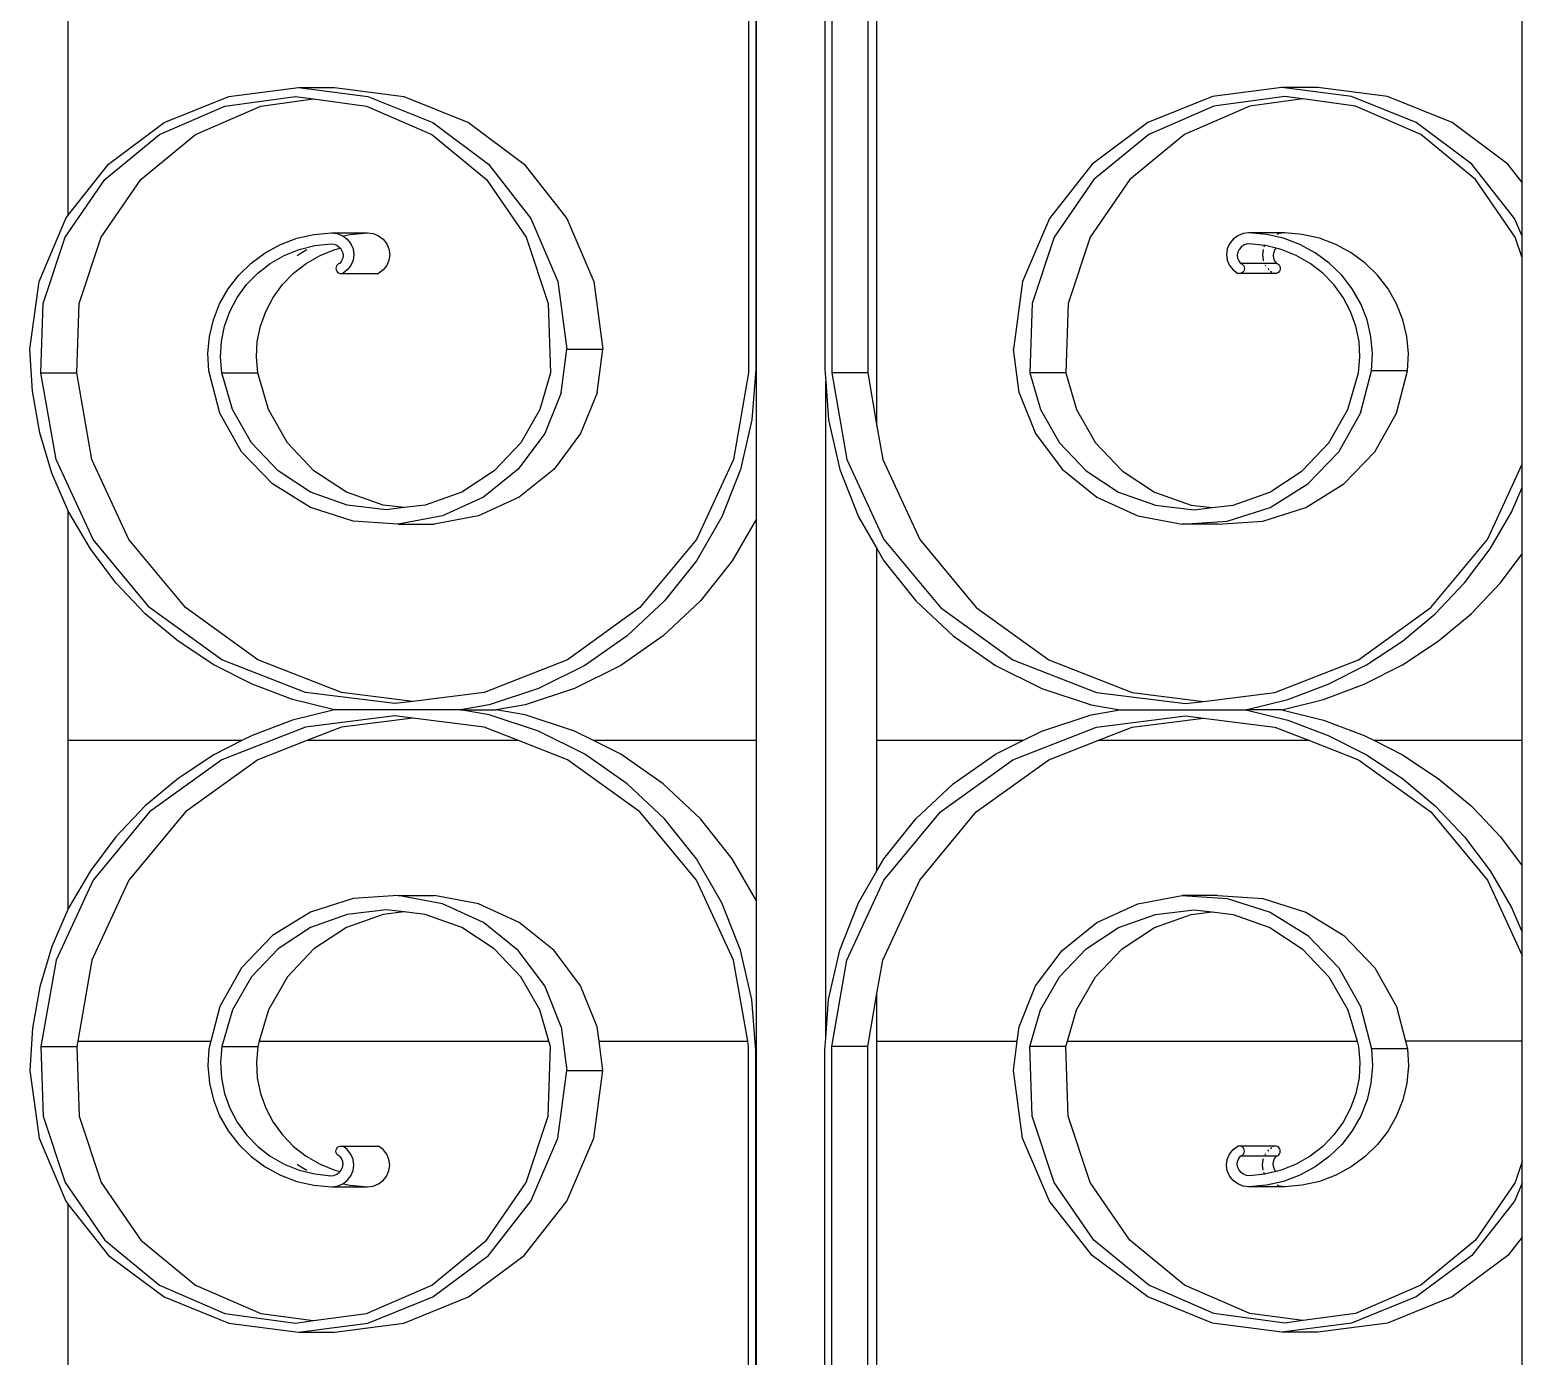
# Model space of a CAD drawing. Header units: millimetres. Extents: x 173236 to 801264, y -94969 to 615039.
# Drawn here: x 445215.9 to 445424.2, y -2648.1 to -2463.1 of the extents above; entities that cross this region are included whole.
import ezdxf

# ---------------------------------------------------------------- set-up
doc = ezdxf.new("R2010")
doc.units = ezdxf.units.MM
doc.header["$MEASUREMENT"] = 0
doc.layers.add('VOX-A-STAIRS-STEPS', color=140, linetype='Continuous')
doc.layers.add('VOX-A-WALL-PATT', color=233, linetype='Continuous')

# ---------------------------------------------------------------- blocks, each defined once
blk = doc.blocks.new('SSS')
at = {"layer": 'VOX-A-WALL-PATT'}
for p, q in [((383618.21, -2851.73), (383618.21, -2934.09)), ((383618.34, -2934.09), (383618.34, -2851.73)), ((383627.85, -2851.73), (383627.85, -2934.09)), ((383628.83, -2851.73), (383628.83, -2934.58)), ((383633.84, -2851.73), (383633.84, -2934.58)), ((383522.3, -2912.58), (383522.3, -2878.66)), ((383617.23, -2878.66), (383617.23, -2934.58)), ((383635.13, -2941.98), (383635.13, -2878.66)), ((383725.17, -2908.02), (383725.17, -2878.66)), ((383535.67, -2899.66), (383544.71, -2896.02)), ((383544.15, -2897.37), (383554.02, -2896.02)), ((383544.71, -2896.02), (383554.41, -2894.77)), ((383549.16, -2897.37), (383556.53, -2896.36)), ((383554.02, -2896.02), (383556.53, -2896.36)), ((383554.41, -2894.77), (383559.42, -2894.77)), ((383554.41, -2894.77), (383564.11, -2896.02)), ((383556.53, -2896.36), (383563.9, -2897.37)), ((383559.42, -2894.77), (383569.11, -2896.02)), ((383564.11, -2896.02), (383573.15, -2899.66)), ((383569.11, -2896.02), (383578.15, -2899.66)), ((383681.95, -2896.02), (383672.91, -2899.66)), ((383691.65, -2894.77), (383681.95, -2896.02)), ((383692.03, -2896.02), (383682.16, -2897.37)), ((383694.54, -2896.36), (383687.17, -2897.37)), ((383701.35, -2896.02), (383691.65, -2894.77)), ((383696.66, -2894.77), (383691.65, -2894.77)), ((383694.54, -2896.36), (383692.03, -2896.02)), ((383701.91, -2897.37), (383694.54, -2896.36)), ((383706.36, -2896.02), (383696.66, -2894.77)), ((383710.39, -2899.66), (383701.35, -2896.02)), ((383715.39, -2899.66), (383706.36, -2896.02)), ((383535.04, -2901.33), (383544.15, -2897.37)), ((383540.05, -2901.33), (383549.16, -2897.37)), ((383563.9, -2897.37), (383573.01, -2901.33)), ((383682.16, -2897.37), (383673.05, -2901.33)), ((383687.17, -2897.37), (383678.06, -2901.33)), ((383711.01, -2901.33), (383701.91, -2897.37)), ((383527.91, -2905.46), (383535.67, -2899.66)), ((383573.15, -2899.66), (383580.91, -2905.46)), ((383578.15, -2899.66), (383585.91, -2905.46)), ((383672.91, -2899.66), (383665.15, -2905.46)), ((383718.15, -2905.46), (383710.39, -2899.66)), ((383723.16, -2905.46), (383715.39, -2899.66)), ((383527.41, -2907.58), (383535.04, -2901.33)), ((383532.42, -2907.58), (383540.05, -2901.33)), ((383573.01, -2901.33), (383580.64, -2907.58)), ((383673.05, -2901.33), (383665.42, -2907.58)), ((383678.06, -2901.33), (383670.43, -2907.58)), ((383718.64, -2907.58), (383711.01, -2901.33)), ((383522.3, -2912.58), (383527.91, -2905.46)), ((383580.91, -2905.46), (383586.86, -2913.02)), ((383585.91, -2905.46), (383591.87, -2913.02)), ((383665.15, -2905.46), (383659.19, -2913.02)), ((383724.1, -2913.02), (383718.15, -2905.46)), ((383725.17, -2908.02), (383723.16, -2905.46)), ((383521.85, -2915.64), (383527.41, -2907.58)), ((383526.86, -2915.64), (383532.42, -2907.58)), ((383580.64, -2907.58), (383586.2, -2915.64)), ((383665.42, -2907.58), (383659.86, -2915.64)), ((383670.43, -2907.58), (383664.87, -2915.64)), ((383724.21, -2915.64), (383718.64, -2907.58)), ((383725.17, -2915.52), (383725.17, -2908.02)), ((383518.21, -2921.82), (383521.95, -2913.02)), ((383521.95, -2913.02), (383522.3, -2912.58)), ((383586.86, -2913.02), (383590.61, -2921.82)), ((383591.87, -2913.02), (383595.61, -2921.82)), ((383659.19, -2913.02), (383655.45, -2921.82)), ((383725.17, -2915.52), (383724.1, -2913.02)), ((383554.19, -2915.79), (383556.58, -2915.25)), ((383556.58, -2915.25), (383559.03, -2915.03)), ((383559.03, -2915.03), (383564.03, -2915.03)), ((383559.03, -2915.03), (383559.83, -2915.14)), ((383559.83, -2915.14), (383560.59, -2915.44)), ((383560.73, -2915.44), (383561.59, -2915.25)), ((383561.59, -2915.25), (383564.03, -2915.03)), ((383564.03, -2915.03), (383564.84, -2915.14)), ((383564.84, -2915.14), (383565.59, -2915.44)), ((383686.22, -2915.14), (383685.47, -2915.44)), ((383687.03, -2915.03), (383686.22, -2915.14)), ((383692.04, -2915.03), (383687.03, -2915.03)), ((383689.47, -2915.25), (383687.03, -2915.03)), ((383691.86, -2915.79), (383689.47, -2915.25)), ((383691.23, -2915.14), (383690.96, -2915.25)), ((383692.04, -2915.03), (383691.23, -2915.14)), ((383694.48, -2915.25), (383692.04, -2915.03)), ((383696.87, -2915.79), (383694.48, -2915.25)), ((383518.79, -2924.88), (383521.85, -2915.64)), ((383523.8, -2924.88), (383526.86, -2915.64)), ((383549.76, -2917.81), (383551.9, -2916.65)), ((383551.9, -2916.65), (383554.19, -2915.79)), ((383552.42, -2918.19), (383554.51, -2917.36)), ((383554.51, -2917.36), (383556.69, -2916.82)), ((383554.77, -2917.81), (383555.6, -2917.36)), ((383556.69, -2916.82), (383558.93, -2916.58)), ((383557.43, -2918.19), (383559.51, -2917.36)), ((383558.93, -2916.58), (383559.36, -2916.62)), ((383559.36, -2916.62), (383559.76, -2916.77)), ((383559.51, -2917.36), (383560.25, -2917.18)), ((383559.76, -2916.77), (383560.11, -2917.02)), ((383560.11, -2917.02), (383560.25, -2917.18)), ((383560.25, -2917.18), (383560.39, -2917.35)), ((383560.39, -2917.35), (383560.57, -2917.73)), ((383560.59, -2915.44), (383561.23, -2915.92)), ((383561.23, -2915.92), (383561.73, -2916.55)), ((383561.73, -2916.55), (383562.04, -2917.28)), ((383562.04, -2917.28), (383562.14, -2918.07)), ((383565.59, -2915.44), (383566.24, -2915.92)), ((383566.24, -2915.92), (383566.73, -2916.55)), ((383566.73, -2916.55), (383567.04, -2917.28)), ((383567.04, -2917.28), (383567.15, -2918.07)), ((383586.2, -2915.64), (383589.26, -2924.88)), ((383659.86, -2915.64), (383656.8, -2924.88)), ((383664.87, -2915.64), (383661.81, -2924.88)), ((383684.02, -2917.28), (383683.91, -2918.07)), ((383684.33, -2916.55), (383684.02, -2917.28)), ((383684.83, -2915.92), (383684.33, -2916.55)), ((383685.47, -2915.44), (383684.83, -2915.92)), ((383685.67, -2917.35), (383685.49, -2917.73)), ((383685.94, -2917.02), (383685.67, -2917.35)), ((383686.29, -2916.77), (383685.94, -2917.02)), ((383686.7, -2916.62), (383686.29, -2916.77)), ((383687.13, -2916.58), (383686.7, -2916.62)), ((383689.23, -2916.8), (383687.13, -2916.58)), ((383689.02, -2917.35), (383688.92, -2918.07)), ((383689.23, -2916.8), (383689.14, -2917.02)), ((383689.37, -2916.82), (383689.23, -2916.8)), ((383690.82, -2917.18), (383689.37, -2916.82)), ((383690.67, -2917.35), (383690.5, -2917.73)), ((383690.82, -2917.18), (383690.67, -2917.35)), ((383691.55, -2917.36), (383690.82, -2917.18)), ((383693.63, -2918.19), (383691.55, -2917.36)), ((383694.15, -2916.65), (383691.86, -2915.79)), ((383696.3, -2917.81), (383694.15, -2916.65)), ((383699.16, -2916.65), (383696.87, -2915.79)), ((383701.3, -2917.81), (383699.16, -2916.65)), ((383725.17, -2918.54), (383724.21, -2915.64)), ((383725.17, -2918.54), (383725.17, -2915.52)), ((383546.07, -2920.94), (383547.8, -2919.25)), ((383547.8, -2919.25), (383549.76, -2917.81)), ((383548.72, -2920.67), (383550.48, -2919.3)), ((383550.48, -2919.3), (383552.42, -2918.19)), ((383553.73, -2920.67), (383555.49, -2919.3)), ((383554.25, -2918.19), (383554.77, -2917.81)), ((383555.49, -2919.3), (383557.43, -2918.19)), ((383560.01, -2919.38), (383559.86, -2919.5)), ((383560.19, -2919.31), (383560.01, -2919.38)), ((383560.44, -2918.96), (383560.19, -2919.31)), ((383560.59, -2918.57), (383560.44, -2918.96)), ((383560.57, -2917.73), (383560.64, -2918.15)), ((383560.64, -2918.15), (383560.59, -2918.57)), ((383562.04, -2918.85), (383561.73, -2919.59)), ((383562.14, -2918.07), (383562.04, -2918.85)), ((383567.04, -2918.85), (383566.73, -2919.59)), ((383567.15, -2918.07), (383567.04, -2918.85)), ((383683.91, -2918.07), (383684.02, -2918.85)), ((383684.02, -2918.85), (383684.33, -2919.59)), ((383685.49, -2917.73), (383685.42, -2918.15)), ((383685.42, -2918.15), (383685.46, -2918.57)), ((383685.46, -2918.57), (383685.62, -2918.96)), ((383685.62, -2918.96), (383685.87, -2919.31)), ((383685.87, -2919.31), (383686.05, -2919.38)), ((383689.22, -2919.31), (383685.87, -2919.31)), ((383686.05, -2919.38), (383686.2, -2919.5)), ((383688.92, -2918.07), (383689.03, -2918.85)), ((383689.03, -2918.85), (383689.07, -2918.96)), ((383689.22, -2919.31), (383689.25, -2919.38)), ((383690.88, -2919.31), (383689.22, -2919.31)), ((383690.5, -2917.73), (383690.43, -2918.15)), ((383690.43, -2918.15), (383690.47, -2918.57)), ((383690.47, -2918.57), (383690.62, -2918.96)), ((383690.62, -2918.96), (383690.88, -2919.31)), ((383690.88, -2919.31), (383691.06, -2919.38)), ((383691.06, -2919.38), (383691.21, -2919.5)), ((383695.58, -2919.3), (383693.63, -2918.19)), ((383697.34, -2920.67), (383695.58, -2919.3)), ((383698.25, -2919.25), (383696.3, -2917.81)), ((383699.99, -2920.94), (383698.25, -2919.25)), ((383703.26, -2919.25), (383701.3, -2917.81)), ((383704.99, -2920.94), (383703.26, -2919.25)), ((383725.17, -2947.3), (383725.17, -2918.54)), ((383544.6, -2922.85), (383546.07, -2920.94)), ((383547.17, -2922.26), (383548.72, -2920.67)), ((383552.18, -2922.26), (383553.73, -2920.67)), ((383559.67, -2919.82), (383559.64, -2920.01)), ((383559.64, -2920.01), (383559.67, -2920.2)), ((383559.74, -2919.65), (383559.67, -2919.82)), ((383559.67, -2920.2), (383559.75, -2920.37)), ((383559.86, -2919.5), (383559.74, -2919.65)), ((383559.75, -2920.37), (383559.87, -2920.52)), ((383559.87, -2920.52), (383560.02, -2920.63)), ((383560.02, -2920.63), (383560.2, -2920.7)), ((383560.2, -2920.7), (383560.39, -2920.72)), ((383560.39, -2920.72), (383560.59, -2920.7)), ((383561.23, -2920.21), (383560.59, -2920.7)), ((383560.59, -2920.7), (383565.21, -2920.7)), ((383561.73, -2919.59), (383561.23, -2920.21)), ((383565.21, -2920.7), (383565.4, -2920.72)), ((383565.4, -2920.72), (383565.59, -2920.7)), ((383566.24, -2920.21), (383565.59, -2920.7)), ((383566.73, -2919.59), (383566.24, -2920.21)), ((383684.33, -2919.59), (383684.83, -2920.21)), ((383684.83, -2920.21), (383685.47, -2920.7)), ((383685.66, -2920.72), (383685.47, -2920.7)), ((383685.87, -2920.7), (383685.66, -2920.72)), ((383686.04, -2920.63), (383685.87, -2920.7)), ((383690.48, -2920.7), (383685.87, -2920.7)), ((383686.19, -2920.52), (383686.04, -2920.63)), ((383686.31, -2920.37), (383686.19, -2920.52)), ((383686.2, -2919.5), (383686.32, -2919.65)), ((383686.39, -2920.2), (383686.31, -2920.37)), ((383686.32, -2919.65), (383686.39, -2919.82)), ((383686.39, -2919.82), (383686.41, -2920.01)), ((383686.41, -2920.01), (383686.39, -2920.2)), ((383689.3, -2919.5), (383689.34, -2919.59)), ((383689.34, -2919.59), (383689.39, -2919.65)), ((383689.67, -2920.01), (383689.82, -2920.2)), ((383690.04, -2920.37), (383690.24, -2920.52)), ((383690.39, -2920.63), (383690.48, -2920.7)), ((383690.67, -2920.72), (383690.48, -2920.7)), ((383690.86, -2920.7), (383690.67, -2920.72)), ((383691.04, -2920.63), (383690.86, -2920.7)), ((383691.2, -2920.52), (383691.04, -2920.63)), ((383691.32, -2920.37), (383691.2, -2920.52)), ((383691.21, -2919.5), (383691.32, -2919.65)), ((383691.32, -2919.65), (383691.4, -2919.82)), ((383691.39, -2920.2), (383691.32, -2920.37)), ((383691.42, -2920.01), (383691.39, -2920.2)), ((383691.4, -2919.82), (383691.42, -2920.01)), ((383698.89, -2922.26), (383697.34, -2920.67)), ((383701.46, -2922.85), (383699.99, -2920.94)), ((383706.47, -2922.85), (383704.99, -2920.94)), ((383516.93, -2931.27), (383518.21, -2921.82)), ((383543.41, -2924.94), (383544.6, -2922.85)), ((383545.87, -2924.04), (383547.17, -2922.26)), ((383550.87, -2924.04), (383552.18, -2922.26)), ((383590.61, -2921.82), (383591.88, -2931.27)), ((383595.61, -2921.82), (383596.89, -2931.27)), ((383655.45, -2921.82), (383654.17, -2931.27)), ((383700.19, -2924.04), (383698.89, -2922.26)), ((383702.65, -2924.94), (383701.46, -2922.85)), ((383707.65, -2924.94), (383706.47, -2922.85)), ((383518.47, -2934.58), (383518.79, -2924.88)), ((383523.48, -2934.58), (383523.8, -2924.88)), ((383542.54, -2927.17), (383543.41, -2924.94)), ((383544.83, -2925.99), (383545.87, -2924.04)), ((383549.84, -2925.99), (383550.87, -2924.04)), ((383589.26, -2924.88), (383589.58, -2934.58)), ((383656.8, -2924.88), (383656.48, -2934.58)), ((383661.81, -2924.88), (383661.49, -2934.58)), ((383701.22, -2925.99), (383700.19, -2924.04)), ((383703.52, -2927.17), (383702.65, -2924.94)), ((383708.53, -2927.17), (383707.65, -2924.94)), ((383541.99, -2929.5), (383542.54, -2927.17)), ((383544.09, -2928.06), (383544.83, -2925.99)), ((383549.1, -2928.06), (383549.84, -2925.99)), ((383701.97, -2928.06), (383701.22, -2925.99)), ((383704.07, -2929.5), (383703.52, -2927.17)), ((383709.08, -2929.5), (383708.53, -2927.17)), ((383541.78, -2931.88), (383541.99, -2929.5)), ((383543.66, -2930.21), (383544.09, -2928.06)), ((383548.66, -2930.21), (383549.1, -2928.06)), ((383702.4, -2930.21), (383701.97, -2928.06)), ((383704.28, -2931.88), (383704.07, -2929.5)), ((383709.29, -2931.88), (383709.08, -2929.5)), ((383517.28, -2937.14), (383516.93, -2931.27)), ((383541.91, -2934.27), (383541.78, -2931.88)), ((383543.53, -2932.4), (383543.66, -2930.21)), ((383548.54, -2932.4), (383548.66, -2930.21)), ((383591.09, -2937.35), (383591.88, -2931.27)), ((383591.88, -2931.27), (383596.89, -2931.27)), ((383596.1, -2937.35), (383596.89, -2931.27)), ((383654.96, -2937.35), (383654.17, -2931.27)), ((383702.52, -2932.4), (383702.4, -2930.21)), ((383704.15, -2934.27), (383704.28, -2931.88)), ((383709.16, -2934.27), (383709.29, -2931.88)), ((383543.73, -2934.58), (383543.53, -2932.4)), ((383548.73, -2934.58), (383548.54, -2932.4)), ((383702.33, -2934.58), (383702.52, -2932.4)), ((383518.47, -2934.58), (383523.48, -2934.58)), ((383520.58, -2946.64), (383518.47, -2934.58)), ((383525.59, -2946.64), (383523.48, -2934.58)), ((383543.46, -2940.2), (383541.91, -2934.27)), ((383543.73, -2934.58), (383548.73, -2934.58)), ((383545.21, -2939.7), (383543.73, -2934.58)), ((383550.21, -2939.7), (383548.73, -2934.58)), ((383589.58, -2934.58), (383588.1, -2939.7)), ((383617.23, -2934.58), (383615.12, -2946.64)), ((383618.21, -2934.09), (383617.68, -2941.14)), ((383618.21, -2934.09), (383618.34, -2934.09)), ((383618.34, -2954.91), (383618.34, -2934.09)), ((383627.85, -2934.09), (383627.98, -2935.78)), ((383627.98, -3027.35), (383627.98, -2935.78)), ((383627.98, -2935.78), (383628.38, -2941.14)), ((383628.83, -2934.58), (383630.94, -2946.64)), ((383633.84, -2934.58), (383628.83, -2934.58)), ((383633.84, -2934.58), (383635.13, -2941.98)), ((383661.49, -2934.58), (383656.48, -2934.58)), ((383656.48, -2934.58), (383657.96, -2939.7)), ((383661.49, -2934.58), (383662.96, -2939.7)), ((383700.85, -2939.7), (383702.33, -2934.58)), ((383702.6, -2940.2), (383704.15, -2934.27)), ((383709.16, -2934.27), (383704.15, -2934.27)), ((383707.61, -2940.2), (383709.16, -2934.27)), ((383518.31, -2942.93), (383517.28, -2937.14)), ((383591.09, -2937.35), (383588.78, -2943.04)), ((383596.1, -2937.35), (383593.78, -2943.04)), ((383654.96, -2937.35), (383657.28, -2943.04)), ((383546.48, -2945.58), (383543.46, -2940.2)), ((383547.87, -2944.34), (383545.21, -2939.7)), ((383552.88, -2944.34), (383550.21, -2939.7)), ((383588.1, -2939.7), (383585.43, -2944.34)), ((383657.96, -2939.7), (383660.62, -2944.34)), ((383662.96, -2939.7), (383665.63, -2944.34)), ((383698.19, -2944.34), (383700.85, -2939.7)), ((383699.58, -2945.58), (383702.6, -2940.2)), ((383704.59, -2945.58), (383707.61, -2940.2)), ((383617.68, -2941.14), (383616.1, -2948.03)), ((383628.38, -2941.14), (383629.96, -2948.03)), ((383635.13, -2941.98), (383635.95, -2946.64)), ((383520.02, -2948.57), (383518.31, -2942.93)), ((383551.58, -2948.24), (383547.87, -2944.34)), ((383556.58, -2948.24), (383552.88, -2944.34)), ((383585.43, -2944.34), (383581.73, -2948.24)), ((383588.78, -2943.04), (383585.07, -2948)), ((383593.78, -2943.04), (383590.08, -2948)), ((383657.28, -2943.04), (383660.98, -2948)), ((383660.62, -2944.34), (383664.33, -2948.24)), ((383665.63, -2944.34), (383669.33, -2948.24)), ((383694.48, -2948.24), (383698.19, -2944.34)), ((383550.77, -2950.06), (383546.48, -2945.58)), ((383695.28, -2950.06), (383699.58, -2945.58)), ((383700.29, -2950.06), (383704.59, -2945.58)), ((383522.3, -2953.79), (383520.02, -2948.57)), ((383525.75, -2957.79), (383520.58, -2946.64)), ((383530.76, -2957.79), (383525.59, -2946.64)), ((383556.11, -2951.19), (383551.58, -2948.24)), ((383561.12, -2951.19), (383556.58, -2948.24)), ((383581.73, -2948.24), (383577.19, -2951.19)), ((383585.07, -2948), (383580.22, -2951.9)), ((383590.08, -2948), (383585.23, -2951.9)), ((383615.12, -2946.64), (383609.95, -2957.79)), ((383616.1, -2948.03), (383613.5, -2954.63)), ((383629.96, -2948.03), (383632.56, -2954.63)), ((383630.94, -2946.64), (383636.11, -2957.79)), ((383635.95, -2946.64), (383641.12, -2957.79)), ((383660.98, -2948), (383665.83, -2951.9)), ((383664.33, -2948.24), (383668.86, -2951.19)), ((383669.33, -2948.24), (383673.87, -2951.19)), ((383689.94, -2951.19), (383694.48, -2948.24)), ((383720.31, -2957.79), (383725.17, -2947.3)), ((383725.17, -2950.56), (383725.17, -2947.3)), ((383556.08, -2953.35), (383550.77, -2950.06)), ((383689.98, -2953.35), (383695.28, -2950.06)), ((383694.98, -2953.35), (383700.29, -2950.06)), ((383723.67, -2953.98), (383725.17, -2950.56)), ((383725.17, -2959.8), (383725.17, -2950.56)), ((383561.23, -2953.03), (383556.11, -2951.19)), ((383566.24, -2953.03), (383561.12, -2951.19)), ((383577.19, -2951.19), (383572.07, -2953.03)), ((383580.22, -2951.9), (383574.53, -2954.5)), ((383585.23, -2951.9), (383579.53, -2954.5)), ((383665.83, -2951.9), (383671.53, -2954.5)), ((383668.86, -2951.19), (383673.98, -2953.03)), ((383673.87, -2951.19), (383678.99, -2953.03)), ((383684.82, -2953.03), (383689.94, -2951.19)), ((383522.3, -2985.86), (383522.3, -2953.79)), ((383522.38, -2953.98), (383522.3, -2953.79)), ((383525.37, -2959.09), (383522.38, -2953.98)), ((383562.06, -2955.25), (383556.08, -2953.35)), ((383566.65, -2953.66), (383561.23, -2953.03)), ((383569.16, -2953.37), (383566.24, -2953.03)), ((383569.16, -2953.37), (383566.65, -2953.66)), ((383574.53, -2954.5), (383568.34, -2955.65)), ((383572.07, -2953.03), (383569.16, -2953.37)), ((383579.53, -2954.5), (383573.35, -2955.65)), ((383613.5, -2954.63), (383609.94, -2960.78)), ((383632.56, -2954.63), (383635.13, -2959.08)), ((383671.53, -2954.5), (383677.71, -2955.65)), ((383673.98, -2953.03), (383679.4, -2953.66)), ((383678.99, -2953.03), (383681.91, -2953.37)), ((383679.4, -2953.66), (383681.91, -2953.37)), ((383681.91, -2953.37), (383684.82, -2953.03)), ((383683.99, -2955.25), (383689.98, -2953.35)), ((383689, -2955.25), (383694.98, -2953.35)), ((383720.69, -2959.09), (383723.67, -2953.98)), ((383568.34, -2955.65), (383562.06, -2955.25)), ((383568.34, -2955.65), (383573.35, -2955.65)), ((383618.34, -2954.91), (383614.95, -2960.78)), ((383618.34, -2985.86), (383618.34, -2954.91)), ((383677.71, -2955.65), (383683.99, -2955.25)), ((383682.72, -2955.65), (383677.71, -2955.65)), ((383682.72, -2955.65), (383689, -2955.25)), ((383533.64, -2967.31), (383525.75, -2957.79)), ((383538.65, -2967.31), (383530.76, -2957.79)), ((383609.95, -2957.79), (383602.06, -2967.31)), ((383636.11, -2957.79), (383644, -2967.31)), ((383641.12, -2957.79), (383649, -2967.31)), ((383712.42, -2967.31), (383720.31, -2957.79)), ((383528.93, -2963.84), (383525.37, -2959.09)), ((383609.94, -2960.78), (383605.51, -2966.37)), ((383614.95, -2960.78), (383610.51, -2966.37)), ((383635.13, -2985.86), (383635.13, -2959.08)), ((383635.13, -2959.08), (383636.11, -2960.78)), ((383636.11, -2960.78), (383640.55, -2966.37)), ((383717.13, -2963.84), (383720.69, -2959.09)), ((383722.13, -2963.84), (383725.17, -2959.8)), ((383725.17, -2985.86), (383725.17, -2959.8)), ((383533.03, -2968.16), (383528.93, -2963.84)), ((383713.03, -2968.16), (383717.13, -2963.84)), ((383718.04, -2968.16), (383722.13, -2963.84)), ((383543.74, -2974.59), (383533.64, -2967.31)), ((383548.74, -2974.59), (383538.65, -2967.31)), ((383602.06, -2967.31), (383591.96, -2974.59)), ((383605.51, -2966.37), (383600.28, -2971.26)), ((383610.51, -2966.37), (383605.28, -2971.26)), ((383640.55, -2966.37), (383645.78, -2971.26)), ((383644, -2967.31), (383654.09, -2974.59)), ((383649, -2967.31), (383659.1, -2974.59)), ((383702.32, -2974.59), (383712.42, -2967.31)), ((383537.61, -2971.99), (383533.03, -2968.16)), ((383708.45, -2971.99), (383713.03, -2968.16)), ((383713.46, -2971.99), (383718.04, -2968.16)), ((383600.28, -2971.26), (383594.37, -2975.37)), ((383605.28, -2971.26), (383599.38, -2975.37)), ((383645.78, -2971.26), (383651.69, -2975.37)), ((383542.61, -2975.29), (383537.61, -2971.99)), ((383703.45, -2975.29), (383708.45, -2971.99)), ((383708.46, -2975.29), (383713.46, -2971.99)), ((383547.96, -2978), (383542.61, -2975.29)), ((383555.39, -2979.15), (383543.74, -2974.59)), ((383560.4, -2979.15), (383548.74, -2974.59)), ((383591.96, -2974.59), (383580.31, -2979.15)), ((383594.37, -2975.37), (383587.91, -2978.58)), ((383599.38, -2975.37), (383592.92, -2978.58)), ((383651.69, -2975.37), (383658.14, -2978.58)), ((383654.09, -2974.59), (383665.75, -2979.15)), ((383659.1, -2974.59), (383670.75, -2979.15)), ((383690.67, -2979.15), (383702.32, -2974.59)), ((383698.09, -2978), (383703.45, -2975.29)), ((383703.1, -2978), (383708.46, -2975.29)), ((383553.6, -2980.11), (383547.96, -2978)), ((383567.85, -2980.7), (383555.39, -2979.15)), ((383570.35, -2980.39), (383560.4, -2979.15)), ((383580.31, -2979.15), (383570.35, -2980.39)), ((383587.91, -2978.58), (383581.04, -2980.85)), ((383592.92, -2978.58), (383586.05, -2980.85)), ((383658.14, -2978.58), (383665.01, -2980.85)), ((383665.75, -2979.15), (383678.21, -2980.7)), ((383670.75, -2979.15), (383680.71, -2980.39)), ((383680.71, -2980.39), (383690.67, -2979.15)), ((383692.46, -2980.11), (383698.09, -2978)), ((383697.46, -2980.11), (383703.1, -2978)), ((383559.45, -2981.56), (383553.6, -2980.11)), ((383559.45, -2981.56), (383553.6, -2983.02)), ((383577.02, -2981.56), (383559.45, -2981.56)), ((383570.35, -2980.39), (383567.85, -2980.7)), ((383581.04, -2980.85), (383577.02, -2981.56)), ((383577.02, -2981.56), (383582.02, -2981.56)), ((383581.04, -2982.28), (383577.02, -2981.56)), ((383586.05, -2980.85), (383582.02, -2981.56)), ((383586.05, -2982.28), (383582.02, -2981.56)), ((383665.01, -2980.85), (383669.04, -2981.56)), ((383665.01, -2982.28), (383669.04, -2981.56)), ((383669.04, -2981.56), (383686.61, -2981.56)), ((383678.21, -2980.7), (383680.71, -2980.39)), ((383686.61, -2981.56), (383692.46, -2980.11)), ((383686.61, -2981.56), (383692.46, -2983.02)), ((383691.61, -2981.56), (383686.61, -2981.56)), ((383691.61, -2981.56), (383697.46, -2980.11)), ((383691.61, -2981.56), (383697.46, -2983.02)), ((383555.39, -2983.98), (383543.74, -2988.54)), ((383553.6, -2983.02), (383547.96, -2985.13)), ((383567.85, -2982.42), (383555.39, -2983.98)), ((383560.4, -2983.98), (383555.59, -2985.86)), ((383570.35, -2982.74), (383560.4, -2983.98)), ((383570.35, -2982.74), (383567.85, -2982.42)), ((383580.31, -2983.98), (383570.35, -2982.74)), ((383585.12, -2985.86), (383580.31, -2983.98)), ((383587.91, -2984.55), (383581.04, -2982.28)), ((383592.92, -2984.55), (383586.05, -2982.28)), ((383654.09, -2988.54), (383665.75, -2983.98)), ((383658.14, -2984.55), (383665.01, -2982.28)), ((383665.75, -2983.98), (383678.21, -2982.42)), ((383665.95, -2985.86), (383670.75, -2983.98)), ((383670.75, -2983.98), (383680.71, -2982.74)), ((383678.21, -2982.42), (383680.71, -2982.74)), ((383680.71, -2982.74), (383690.67, -2983.98)), ((383690.67, -2983.98), (383695.47, -2985.86)), ((383692.46, -2983.02), (383698.09, -2985.13)), ((383697.46, -2983.02), (383703.1, -2985.13)), ((383546.51, -2985.86), (383522.3, -2985.86)), ((383522.3, -3009.34), (383522.3, -2985.86)), ((383546.51, -2985.86), (383542.61, -2987.84)), ((383547.96, -2985.13), (383546.51, -2985.86)), ((383555.59, -2985.86), (383548.74, -2988.54)), ((383585.12, -2985.86), (383555.59, -2985.86)), ((383591.96, -2988.54), (383585.12, -2985.86)), ((383594.37, -2987.76), (383587.91, -2984.55)), ((383595.56, -2985.86), (383592.92, -2984.55)), ((383618.34, -2985.86), (383595.56, -2985.86)), ((383599.38, -2987.76), (383595.56, -2985.86)), ((383618.34, -3008.22), (383618.34, -2985.86)), ((383655.51, -2985.86), (383635.13, -2985.86)), ((383635.13, -3004.05), (383635.13, -2985.86)), ((383651.69, -2987.76), (383655.51, -2985.86)), ((383655.51, -2985.86), (383658.14, -2984.55)), ((383659.1, -2988.54), (383665.95, -2985.86)), ((383695.47, -2985.86), (383665.95, -2985.86)), ((383695.47, -2985.86), (383702.32, -2988.54)), ((383698.09, -2985.13), (383703.45, -2987.84)), ((383703.1, -2985.13), (383704.55, -2985.86)), ((383719.19, -2985.86), (383704.55, -2985.86)), ((383704.55, -2985.86), (383708.46, -2987.84)), ((383725.17, -2985.86), (383719.19, -2985.86)), ((383725.17, -3003.33), (383725.17, -2985.86)), ((383542.61, -2987.84), (383537.61, -2991.14)), ((383600.28, -2991.87), (383594.37, -2987.76)), ((383605.28, -2991.87), (383599.38, -2987.76)), ((383645.78, -2991.87), (383651.69, -2987.76)), ((383703.45, -2987.84), (383708.45, -2991.14)), ((383708.46, -2987.84), (383713.46, -2991.14)), ((383543.74, -2988.54), (383533.64, -2995.82)), ((383548.74, -2988.54), (383538.65, -2995.82)), ((383602.06, -2995.82), (383591.96, -2988.54)), ((383644, -2995.82), (383654.09, -2988.54)), ((383649, -2995.82), (383659.1, -2988.54)), ((383702.32, -2988.54), (383712.42, -2995.82)), ((383537.61, -2991.14), (383533.03, -2994.97)), ((383605.51, -2996.76), (383600.28, -2991.87)), ((383610.51, -2996.76), (383605.28, -2991.87)), ((383640.55, -2996.76), (383645.78, -2991.87)), ((383708.45, -2991.14), (383713.03, -2994.97)), ((383713.46, -2991.14), (383718.04, -2994.97)), ((383533.64, -2995.82), (383525.75, -3005.34)), ((383533.03, -2994.97), (383528.93, -2999.29)), ((383538.65, -2995.82), (383530.76, -3005.34)), ((383609.95, -3005.34), (383602.06, -2995.82)), ((383636.11, -3005.34), (383644, -2995.82)), ((383641.12, -3005.34), (383649, -2995.82)), ((383712.42, -2995.82), (383719.19, -3004)), ((383713.03, -2994.97), (383717.13, -2999.29)), ((383718.04, -2994.97), (383719.19, -2996.19)), ((383719.19, -2996.19), (383722.13, -2999.29)), ((383609.94, -3002.35), (383605.51, -2996.76)), ((383614.95, -3002.35), (383610.51, -2996.76)), ((383636.11, -3002.35), (383640.55, -2996.76)), ((383528.93, -2999.29), (383525.37, -3004.04)), ((383717.13, -2999.29), (383720.69, -3004.04)), ((383722.13, -2999.29), (383725.17, -3003.33)), ((383613.5, -3008.5), (383609.94, -3002.35)), ((383618.34, -3008.22), (383614.95, -3002.35)), ((383635.13, -3004.05), (383636.11, -3002.35)), ((383525.37, -3004.04), (383522.38, -3009.15)), ((383632.56, -3008.5), (383635.13, -3004.05)), ((383719.19, -3004), (383720.31, -3005.34)), ((383720.69, -3004.04), (383723.67, -3009.15)), ((383725.17, -3012.57), (383725.17, -3003.33)), ((383525.75, -3005.34), (383520.58, -3016.49)), ((383530.76, -3005.34), (383525.59, -3016.49)), ((383615.12, -3016.49), (383609.95, -3005.34)), ((383630.94, -3016.49), (383636.11, -3005.34)), ((383635.95, -3016.49), (383641.12, -3005.34)), ((383720.31, -3005.34), (383725.17, -3015.83)), ((383562.06, -3007.88), (383556.08, -3009.78)), ((383568.34, -3007.48), (383562.06, -3007.88)), ((383574.53, -3008.63), (383568.34, -3007.48)), ((383568.34, -3007.48), (383573.35, -3007.48)), ((383579.53, -3008.63), (383573.35, -3007.48)), ((383580.22, -3011.23), (383574.53, -3008.63)), ((383585.23, -3011.23), (383579.53, -3008.63)), ((383616.1, -3015.1), (383613.5, -3008.5)), ((383618.34, -3028.55), (383618.34, -3008.22)), ((383629.96, -3015.1), (383632.56, -3008.5)), ((383665.83, -3011.23), (383671.53, -3008.63)), ((383671.53, -3008.63), (383677.71, -3007.48)), ((383682.72, -3007.48), (383677.71, -3007.48)), ((383677.71, -3007.48), (383683.99, -3007.88)), ((383682.72, -3007.48), (383689, -3007.88)), ((383683.99, -3007.88), (383689.98, -3009.78)), ((383689, -3007.88), (383694.98, -3009.78)), ((383522.3, -3009.34), (383520.02, -3014.56)), ((383522.38, -3009.15), (383522.3, -3009.34)), ((383556.08, -3009.78), (383550.77, -3013.07)), ((383561.23, -3010.1), (383556.11, -3011.94)), ((383566.24, -3010.1), (383561.12, -3011.94)), ((383566.65, -3009.47), (383561.23, -3010.1)), ((383569.16, -3009.76), (383566.24, -3010.1)), ((383569.16, -3009.76), (383566.65, -3009.47)), ((383572.07, -3010.1), (383569.16, -3009.76)), ((383577.19, -3011.94), (383572.07, -3010.1)), ((383668.86, -3011.94), (383673.98, -3010.1)), ((383673.87, -3011.94), (383678.99, -3010.1)), ((383673.98, -3010.1), (383679.4, -3009.47)), ((383678.99, -3010.1), (383681.91, -3009.76)), ((383679.4, -3009.47), (383681.91, -3009.76)), ((383681.91, -3009.76), (383684.82, -3010.1)), ((383684.82, -3010.1), (383689.94, -3011.94)), ((383689.98, -3009.78), (383695.28, -3013.07)), ((383694.98, -3009.78), (383700.29, -3013.07)), ((383723.67, -3009.15), (383725.17, -3012.57)), ((383550.77, -3013.07), (383546.48, -3017.55)), ((383556.11, -3011.94), (383551.58, -3014.89)), ((383561.12, -3011.94), (383556.58, -3014.89)), ((383581.73, -3014.89), (383577.19, -3011.94)), ((383585.07, -3015.13), (383580.22, -3011.23)), ((383590.08, -3015.13), (383585.23, -3011.23)), ((383660.98, -3015.13), (383665.83, -3011.23)), ((383664.33, -3014.89), (383668.86, -3011.94)), ((383669.33, -3014.89), (383673.87, -3011.94)), ((383689.94, -3011.94), (383694.48, -3014.89)), ((383695.28, -3013.07), (383699.58, -3017.55)), ((383700.29, -3013.07), (383704.59, -3017.55)), ((383725.17, -3015.83), (383725.17, -3012.57)), ((383520.02, -3014.56), (383518.31, -3020.2)), ((383551.58, -3014.89), (383547.87, -3018.79)), ((383556.58, -3014.89), (383552.88, -3018.79)), ((383585.43, -3018.79), (383581.73, -3014.89)), ((383588.78, -3020.09), (383585.07, -3015.13)), ((383593.78, -3020.09), (383590.08, -3015.13)), ((383617.68, -3021.99), (383616.1, -3015.1)), ((383628.38, -3021.99), (383629.96, -3015.1)), ((383657.28, -3020.09), (383660.98, -3015.13)), ((383660.62, -3018.79), (383664.33, -3014.89)), ((383665.63, -3018.79), (383669.33, -3014.89)), ((383694.48, -3014.89), (383698.19, -3018.79)), ((383520.58, -3016.49), (383518.47, -3028.55)), ((383525.59, -3016.49), (383523.61, -3027.8)), ((383617.1, -3027.8), (383615.12, -3016.49)), ((383628.83, -3028.55), (383630.94, -3016.49)), ((383635.13, -3021.15), (383635.95, -3016.49)), ((383725.17, -3027.8), (383725.17, -3015.83)), ((383546.48, -3017.55), (383543.46, -3022.93)), ((383547.87, -3018.79), (383545.21, -3023.43)), ((383552.88, -3018.79), (383550.21, -3023.43)), ((383588.1, -3023.43), (383585.43, -3018.79)), ((383657.96, -3023.43), (383660.62, -3018.79)), ((383662.96, -3023.43), (383665.63, -3018.79)), ((383698.19, -3018.79), (383700.85, -3023.43)), ((383699.58, -3017.55), (383702.6, -3022.93)), ((383704.59, -3017.55), (383707.61, -3022.93)), ((383518.31, -3020.2), (383517.28, -3025.99)), ((383591.09, -3025.78), (383588.78, -3020.09)), ((383596.1, -3025.78), (383593.78, -3020.09)), ((383633.84, -3028.55), (383635.13, -3021.15)), ((383635.13, -3027.8), (383635.13, -3021.15)), ((383654.96, -3025.78), (383657.28, -3020.09)), ((383543.46, -3022.93), (383542.18, -3027.8)), ((383545.21, -3023.43), (383543.73, -3028.55)), ((383550.21, -3023.43), (383548.95, -3027.8)), ((383589.36, -3027.8), (383588.1, -3023.43)), ((383618.17, -3028.55), (383617.68, -3021.99)), ((383627.98, -3027.35), (383628.38, -3021.99)), ((383656.48, -3028.55), (383657.96, -3023.43)), ((383661.7, -3027.8), (383662.96, -3023.43)), ((383700.85, -3023.43), (383702.12, -3027.8)), ((383702.6, -3022.93), (383704.15, -3028.86)), ((383707.61, -3022.93), (383708.88, -3027.8)), ((383517.28, -3025.99), (383516.93, -3031.86)), ((383591.09, -3025.78), (383591.88, -3031.86)), ((383596.36, -3027.8), (383596.1, -3025.78)), ((383627.85, -3029.04), (383627.98, -3027.35)), ((383654.7, -3027.8), (383654.96, -3025.78)), ((383518.47, -3028.55), (383518.79, -3038.25)), ((383518.47, -3028.55), (383523.48, -3028.55)), ((383523.61, -3027.8), (383523.48, -3028.55)), ((383523.48, -3028.55), (383523.8, -3038.25)), ((383523.61, -3027.8), (383542.18, -3027.8)), ((383541.91, -3028.86), (383541.78, -3031.25)), ((383542.18, -3027.8), (383541.91, -3028.86)), ((383543.73, -3028.55), (383543.53, -3030.73)), ((383543.73, -3028.55), (383548.73, -3028.55)), ((383548.73, -3028.55), (383548.54, -3030.73)), ((383548.95, -3027.8), (383548.73, -3028.55)), ((383548.95, -3027.8), (383589.36, -3027.8)), ((383589.26, -3038.25), (383589.58, -3028.55)), ((383589.58, -3028.55), (383589.36, -3027.8)), ((383596.36, -3027.8), (383617.1, -3027.8)), ((383596.89, -3031.86), (383596.36, -3027.8)), ((383617.23, -3028.55), (383617.1, -3027.8)), ((383617.23, -3111.4), (383617.23, -3028.55)), ((383618.21, -3029.04), (383618.17, -3028.55)), ((383618.17, -3028.55), (383618.34, -3028.55)), ((383618.21, -3029.04), (383618.34, -3029.04)), ((383618.21, -3111.4), (383618.21, -3029.04)), ((383618.34, -3029.04), (383618.34, -3028.55)), ((383618.34, -3111.4), (383618.34, -3029.04)), ((383627.85, -3111.4), (383627.85, -3029.04)), ((383633.84, -3028.55), (383628.83, -3028.55)), ((383628.83, -3111.4), (383628.83, -3028.55)), ((383633.84, -3111.4), (383633.84, -3028.55)), ((383635.13, -3027.8), (383654.7, -3027.8)), ((383635.13, -3118.95), (383635.13, -3027.8)), ((383654.17, -3031.86), (383654.7, -3027.8)), ((383661.49, -3028.55), (383656.48, -3028.55)), ((383656.8, -3038.25), (383656.48, -3028.55)), ((383661.49, -3028.55), (383661.7, -3027.8)), ((383661.81, -3038.25), (383661.49, -3028.55)), ((383661.7, -3027.8), (383702.12, -3027.8)), ((383702.12, -3027.8), (383702.33, -3028.55)), ((383702.33, -3028.55), (383702.52, -3030.73)), ((383709.16, -3028.86), (383704.15, -3028.86)), ((383704.15, -3028.86), (383704.28, -3031.25)), ((383719.19, -3027.8), (383708.88, -3027.8)), ((383708.88, -3027.8), (383709.16, -3028.86)), ((383709.16, -3028.86), (383709.29, -3031.25)), ((383725.17, -3027.8), (383719.19, -3027.8)), ((383725.17, -3044.59), (383725.17, -3027.8)), ((383516.93, -3031.86), (383518.21, -3041.31)), ((383541.78, -3031.25), (383541.99, -3033.63)), ((383543.53, -3030.73), (383543.66, -3032.92)), ((383548.54, -3030.73), (383548.66, -3032.92)), ((383590.61, -3041.31), (383591.88, -3031.86)), ((383591.88, -3031.86), (383596.89, -3031.86)), ((383595.61, -3041.31), (383596.89, -3031.86)), ((383655.45, -3041.31), (383654.17, -3031.86)), ((383702.52, -3030.73), (383702.4, -3032.92)), ((383704.28, -3031.25), (383704.07, -3033.63)), ((383709.29, -3031.25), (383709.08, -3033.63)), ((383541.99, -3033.63), (383542.54, -3035.96)), ((383543.66, -3032.92), (383544.09, -3035.07)), ((383548.66, -3032.92), (383549.1, -3035.07)), ((383702.4, -3032.92), (383701.97, -3035.07)), ((383704.07, -3033.63), (383703.52, -3035.96)), ((383709.08, -3033.63), (383708.53, -3035.96)), ((383542.54, -3035.96), (383543.41, -3038.19)), ((383544.09, -3035.07), (383544.83, -3037.14)), ((383549.1, -3035.07), (383549.84, -3037.14)), ((383701.97, -3035.07), (383701.22, -3037.14)), ((383703.52, -3035.96), (383702.65, -3038.19)), ((383708.53, -3035.96), (383707.65, -3038.19)), ((383544.83, -3037.14), (383545.87, -3039.09)), ((383549.84, -3037.14), (383550.87, -3039.09)), ((383701.22, -3037.14), (383700.19, -3039.09)), ((383518.79, -3038.25), (383521.85, -3047.49)), ((383523.8, -3038.25), (383526.86, -3047.49)), ((383543.41, -3038.19), (383544.6, -3040.28)), ((383545.87, -3039.09), (383547.17, -3040.87)), ((383550.87, -3039.09), (383552.18, -3040.87)), ((383586.2, -3047.49), (383589.26, -3038.25)), ((383659.86, -3047.49), (383656.8, -3038.25)), ((383664.87, -3047.49), (383661.81, -3038.25)), ((383700.19, -3039.09), (383698.89, -3040.87)), ((383702.65, -3038.19), (383701.46, -3040.28)), ((383707.65, -3038.19), (383706.47, -3040.28)), ((383518.21, -3041.31), (383521.95, -3050.11)), ((383544.6, -3040.28), (383546.07, -3042.19)), ((383546.07, -3042.19), (383547.8, -3043.88)), ((383547.17, -3040.87), (383548.72, -3042.46)), ((383552.18, -3040.87), (383553.73, -3042.46)), ((383586.86, -3050.11), (383590.61, -3041.31)), ((383591.87, -3050.11), (383595.61, -3041.31)), ((383659.19, -3050.11), (383655.45, -3041.31)), ((383698.89, -3040.87), (383697.34, -3042.46)), ((383699.99, -3042.19), (383698.25, -3043.88)), ((383701.46, -3040.28), (383699.99, -3042.19)), ((383704.99, -3042.19), (383703.26, -3043.88)), ((383706.47, -3040.28), (383704.99, -3042.19)), ((383547.8, -3043.88), (383549.76, -3045.32)), ((383548.72, -3042.46), (383550.48, -3043.83)), ((383550.48, -3043.83), (383552.42, -3044.94)), ((383553.73, -3042.46), (383555.49, -3043.83)), ((383555.49, -3043.83), (383557.43, -3044.94)), ((383559.64, -3043.12), (383559.67, -3042.93)), ((383559.67, -3043.31), (383559.64, -3043.12)), ((383559.67, -3042.93), (383559.75, -3042.76)), ((383559.74, -3043.48), (383559.67, -3043.31)), ((383559.86, -3043.63), (383559.74, -3043.48)), ((383559.75, -3042.76), (383559.87, -3042.61)), ((383560.01, -3043.75), (383559.86, -3043.63)), ((383559.87, -3042.61), (383560.02, -3042.5)), ((383560.19, -3043.82), (383560.01, -3043.75)), ((383560.02, -3042.5), (383560.2, -3042.43)), ((383560.44, -3044.16), (383560.19, -3043.82)), ((383560.2, -3042.43), (383560.39, -3042.41)), ((383560.39, -3042.41), (383560.59, -3042.43)), ((383560.59, -3044.56), (383560.44, -3044.16)), ((383561.23, -3042.91), (383560.59, -3042.43)), ((383560.59, -3042.43), (383565.21, -3042.43)), ((383561.73, -3043.54), (383561.23, -3042.91)), ((383562.04, -3044.28), (383561.73, -3043.54)), ((383562.14, -3045.06), (383562.04, -3044.28)), ((383565.21, -3042.43), (383565.4, -3042.41)), ((383565.4, -3042.41), (383565.59, -3042.43)), ((383566.24, -3042.91), (383565.59, -3042.43)), ((383566.73, -3043.54), (383566.24, -3042.91)), ((383567.04, -3044.28), (383566.73, -3043.54)), ((383567.15, -3045.06), (383567.04, -3044.28)), ((383683.91, -3045.06), (383684.02, -3044.28)), ((383684.02, -3044.28), (383684.33, -3043.54)), ((383684.33, -3043.54), (383684.83, -3042.91)), ((383684.83, -3042.91), (383685.47, -3042.43)), ((383685.46, -3044.56), (383685.62, -3044.16)), ((383685.66, -3042.41), (383685.47, -3042.43)), ((383685.62, -3044.16), (383685.87, -3043.82)), ((383685.87, -3042.43), (383685.66, -3042.41)), ((383690.48, -3042.43), (383685.87, -3042.43)), ((383686.04, -3042.5), (383685.87, -3042.43)), ((383685.87, -3043.82), (383686.05, -3043.75)), ((383689.22, -3043.82), (383685.87, -3043.82)), ((383686.19, -3042.61), (383686.04, -3042.5)), ((383686.05, -3043.75), (383686.2, -3043.63)), ((383686.31, -3042.76), (383686.19, -3042.61)), ((383686.2, -3043.63), (383686.32, -3043.48)), ((383686.39, -3042.93), (383686.31, -3042.76)), ((383686.32, -3043.48), (383686.39, -3043.31)), ((383686.41, -3043.12), (383686.39, -3042.93)), ((383686.39, -3043.31), (383686.41, -3043.12)), ((383688.92, -3045.06), (383689.03, -3044.28)), ((383689.03, -3044.28), (383689.07, -3044.16)), ((383689.22, -3043.82), (383689.25, -3043.75)), ((383690.88, -3043.82), (383689.22, -3043.82)), ((383689.3, -3043.63), (383689.34, -3043.54)), ((383689.34, -3043.54), (383689.39, -3043.48)), ((383689.67, -3043.12), (383689.82, -3042.93)), ((383690.04, -3042.76), (383690.24, -3042.61)), ((383690.39, -3042.5), (383690.48, -3042.43)), ((383690.47, -3044.56), (383690.62, -3044.16)), ((383690.67, -3042.41), (383690.48, -3042.43)), ((383690.62, -3044.16), (383690.88, -3043.82)), ((383690.86, -3042.43), (383690.67, -3042.41)), ((383691.04, -3042.5), (383690.86, -3042.43)), ((383690.88, -3043.82), (383691.06, -3043.75)), ((383691.2, -3042.61), (383691.04, -3042.5)), ((383691.06, -3043.75), (383691.21, -3043.63)), ((383691.32, -3042.76), (383691.2, -3042.61)), ((383691.21, -3043.63), (383691.32, -3043.48)), ((383691.39, -3042.93), (383691.32, -3042.76)), ((383691.32, -3043.48), (383691.4, -3043.31)), ((383691.42, -3043.12), (383691.39, -3042.93)), ((383691.4, -3043.31), (383691.42, -3043.12)), ((383695.58, -3043.83), (383693.63, -3044.94)), ((383697.34, -3042.46), (383695.58, -3043.83)), ((383698.25, -3043.88), (383696.3, -3045.32)), ((383703.26, -3043.88), (383701.3, -3045.32)), ((383549.76, -3045.32), (383551.9, -3046.48)), ((383552.42, -3044.94), (383554.51, -3045.77)), ((383554.25, -3044.94), (383554.77, -3045.32)), ((383554.51, -3045.77), (383556.69, -3046.31)), ((383554.77, -3045.32), (383555.6, -3045.77)), ((383556.69, -3046.31), (383558.93, -3046.55)), ((383557.43, -3044.94), (383559.51, -3045.77)), ((383559.36, -3046.51), (383559.76, -3046.36)), ((383559.51, -3045.77), (383560.25, -3045.95)), ((383559.76, -3046.36), (383560.11, -3046.11)), ((383560.11, -3046.11), (383560.25, -3045.95)), ((383560.25, -3045.95), (383560.39, -3045.78)), ((383560.39, -3045.78), (383560.57, -3045.4)), ((383560.57, -3045.4), (383560.64, -3044.98)), ((383560.64, -3044.98), (383560.59, -3044.56)), ((383561.73, -3046.58), (383562.04, -3045.85)), ((383562.04, -3045.85), (383562.14, -3045.06)), ((383566.73, -3046.58), (383567.04, -3045.85)), ((383567.04, -3045.85), (383567.15, -3045.06)), ((383684.02, -3045.85), (383683.91, -3045.06)), ((383684.33, -3046.58), (383684.02, -3045.85)), ((383685.42, -3044.98), (383685.46, -3044.56)), ((383685.49, -3045.4), (383685.42, -3044.98)), ((383685.67, -3045.78), (383685.49, -3045.4)), ((383685.94, -3046.11), (383685.67, -3045.78)), ((383686.29, -3046.36), (383685.94, -3046.11)), ((383686.7, -3046.51), (383686.29, -3046.36)), ((383689.23, -3046.33), (383687.13, -3046.55)), ((383689.02, -3045.78), (383688.92, -3045.06)), ((383689.23, -3046.33), (383689.14, -3046.11)), ((383689.37, -3046.31), (383689.23, -3046.33)), ((383690.82, -3045.95), (383689.37, -3046.31)), ((383690.43, -3044.98), (383690.47, -3044.56)), ((383690.5, -3045.4), (383690.43, -3044.98)), ((383690.67, -3045.78), (383690.5, -3045.4)), ((383690.82, -3045.95), (383690.67, -3045.78)), ((383691.55, -3045.77), (383690.82, -3045.95)), ((383693.63, -3044.94), (383691.55, -3045.77)), ((383696.3, -3045.32), (383694.15, -3046.48)), ((383701.3, -3045.32), (383699.16, -3046.48)), ((383725.17, -3044.59), (383724.21, -3047.49)), ((383725.17, -3047.61), (383725.17, -3044.59)), ((383521.85, -3047.49), (383527.41, -3055.55)), ((383526.86, -3047.49), (383532.42, -3055.55)), ((383551.9, -3046.48), (383554.19, -3047.34)), ((383554.19, -3047.34), (383556.58, -3047.88)), ((383556.58, -3047.88), (383559.03, -3048.1)), ((383558.93, -3046.55), (383559.36, -3046.51)), ((383559.03, -3048.1), (383559.83, -3047.99)), ((383559.03, -3048.1), (383564.03, -3048.1)), ((383559.83, -3047.99), (383560.59, -3047.69)), ((383560.59, -3047.69), (383561.23, -3047.21)), ((383560.73, -3047.69), (383561.59, -3047.88)), ((383561.23, -3047.21), (383561.73, -3046.58)), ((383561.59, -3047.88), (383564.03, -3048.1)), ((383564.03, -3048.1), (383564.84, -3047.99)), ((383564.84, -3047.99), (383565.59, -3047.69)), ((383565.59, -3047.69), (383566.24, -3047.21)), ((383566.24, -3047.21), (383566.73, -3046.58)), ((383580.64, -3055.55), (383586.2, -3047.49)), ((383665.42, -3055.55), (383659.86, -3047.49)), ((383670.43, -3055.55), (383664.87, -3047.49)), ((383684.83, -3047.21), (383684.33, -3046.58)), ((383685.47, -3047.69), (383684.83, -3047.21)), ((383686.22, -3047.99), (383685.47, -3047.69)), ((383687.03, -3048.1), (383686.22, -3047.99)), ((383687.13, -3046.55), (383686.7, -3046.51)), ((383689.47, -3047.88), (383687.03, -3048.1)), ((383692.04, -3048.1), (383687.03, -3048.1)), ((383691.86, -3047.34), (383689.47, -3047.88)), ((383691.23, -3047.99), (383690.96, -3047.88)), ((383692.04, -3048.1), (383691.23, -3047.99)), ((383694.15, -3046.48), (383691.86, -3047.34)), ((383694.48, -3047.88), (383692.04, -3048.1)), ((383696.87, -3047.34), (383694.48, -3047.88)), ((383699.16, -3046.48), (383696.87, -3047.34)), ((383724.21, -3047.49), (383718.64, -3055.55)), ((383725.17, -3047.61), (383724.1, -3050.11)), ((383725.17, -3055.11), (383725.17, -3047.61)), ((383521.95, -3050.11), (383522.3, -3050.55)), ((383522.3, -3050.55), (383527.91, -3057.67)), ((383522.3, -3135), (383522.3, -3050.55)), ((383580.91, -3057.67), (383586.86, -3050.11)), ((383585.91, -3057.67), (383591.87, -3050.11)), ((383665.15, -3057.67), (383659.19, -3050.11)), ((383724.1, -3050.11), (383718.15, -3057.67)), ((383527.41, -3055.55), (383535.04, -3061.8)), ((383532.42, -3055.55), (383540.05, -3061.8)), ((383573.01, -3061.8), (383580.64, -3055.55)), ((383673.05, -3061.8), (383665.42, -3055.55)), ((383678.06, -3061.8), (383670.43, -3055.55)), ((383718.64, -3055.55), (383711.01, -3061.8)), ((383725.17, -3055.11), (383723.16, -3057.67)), ((383725.17, -3135), (383725.17, -3055.11)), ((383527.91, -3057.67), (383535.67, -3063.47)), ((383573.15, -3063.47), (383580.91, -3057.67)), ((383578.15, -3063.47), (383585.91, -3057.67)), ((383672.91, -3063.47), (383665.15, -3057.67)), ((383718.15, -3057.67), (383710.39, -3063.47)), ((383723.16, -3057.67), (383715.39, -3063.47)), ((383535.04, -3061.8), (383544.15, -3065.76)), ((383540.05, -3061.8), (383549.16, -3065.76)), ((383563.9, -3065.76), (383573.01, -3061.8)), ((383682.16, -3065.76), (383673.05, -3061.8)), ((383687.17, -3065.76), (383678.06, -3061.8)), ((383711.01, -3061.8), (383701.91, -3065.76)), ((383535.67, -3063.47), (383544.71, -3067.11)), ((383564.11, -3067.11), (383573.15, -3063.47)), ((383569.11, -3067.11), (383578.15, -3063.47)), ((383681.95, -3067.11), (383672.91, -3063.47)), ((383710.39, -3063.47), (383701.35, -3067.11)), ((383715.39, -3063.47), (383706.36, -3067.11)), ((383544.15, -3065.76), (383554.02, -3067.11)), ((383544.71, -3067.11), (383554.41, -3068.36)), ((383549.16, -3065.76), (383556.53, -3066.77)), ((383554.02, -3067.11), (383556.53, -3066.77)), ((383554.41, -3068.36), (383564.11, -3067.11)), ((383556.53, -3066.77), (383563.9, -3065.76)), ((383559.42, -3068.36), (383569.11, -3067.11)), ((383691.65, -3068.36), (383681.95, -3067.11)), ((383692.03, -3067.11), (383682.16, -3065.76)), ((383694.54, -3066.77), (383687.17, -3065.76)), ((383701.35, -3067.11), (383691.65, -3068.36)), ((383694.54, -3066.77), (383692.03, -3067.11)), ((383701.91, -3065.76), (383694.54, -3066.77)), ((383706.36, -3067.11), (383696.66, -3068.36)), ((383554.41, -3068.36), (383559.42, -3068.36)), ((383696.66, -3068.36), (383691.65, -3068.36))]:
    blk.add_line(p, q, dxfattribs=at)

msp = doc.modelspace()

# ---------------------------------------------------------------- block references
at = {"layer": 'VOX-A-STAIRS-STEPS'}
msp.add_blockref('SSS', (61699, 423.62), dxfattribs=at)

doc.saveas('drawing.dxf')
